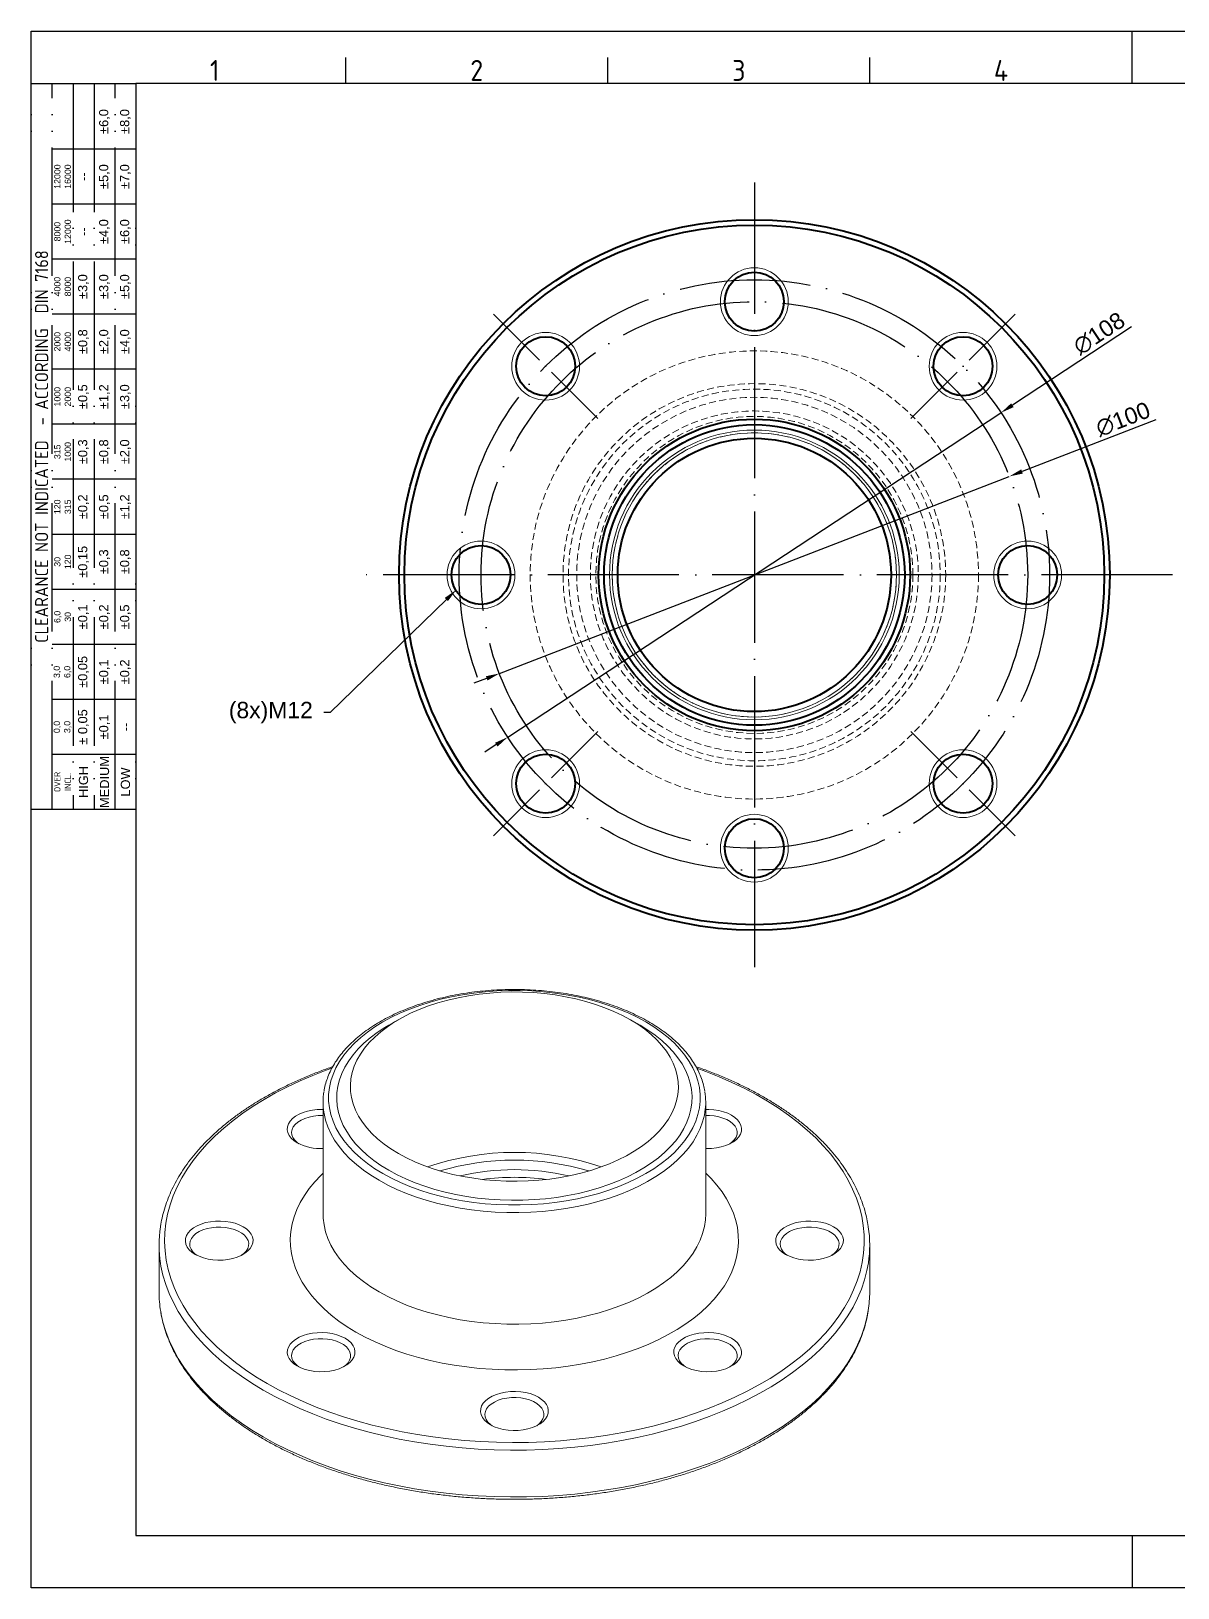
# Model space of a CAD drawing. Header units: millimetres. Extents: x 2452 to 2855, y 1106 to 1391.
# Drawn here: x 2452 to 2661.7, y 1106.5 to 1391.3 of the extents above; entities that cross this region are included whole.
import ezdxf
from ezdxf import colors
from ezdxf.entities.mleader import LeaderData, LeaderLine
from ezdxf.enums import TextEntityAlignment as Align
from ezdxf.math import Vec2, Vec3

# ---------------------------------------------------------------- set-up
doc = ezdxf.new("R2010")
doc.units = ezdxf.units.MM
for name, pattern in [('ACAD_ISO04W100', [30, 24, -3, 0, -3]), ('ACAD_ISO05W100', [33, 24, -3, 0, -3, 0, -3]), ('HIDDEN', [1.905, 1.27, -0.635])]:
    doc.linetypes.add(name, pattern=pattern)
for name, color, linetype, lineweight in [('AM_0', 7, 'Continuous', 40), ('AM_4', 1, 'ACAD_ISO04W100', 25), ('AM_5', 3, 'Continuous', 25), ('AM_BOR', 2, 'ACAD_ISO05W100', 35)]:
    doc.layers.add(name, color=color, linetype=linetype, lineweight=lineweight)
doc.styles.add('ACISOTS', font='isocp.shx', dxfattribs={"height": 1})
doc.styles.get("Standard").update_dxf_attribs({"font": 'arial.ttf'})
doc.dimstyles.new('ISO-25', dxfattribs={"dimtxt": 3, "dimasz": 2.5, "dimexe": 1.25, "dimexo": 0.625, "dimtad": 1, "dimtxsty": 'Standard', "dimcen": 2.5, "dimadec": 0, "dimazin": 0, "dimtfac": 1, "dimtmove": 0, "dimatfit": 3, "dimfxl": 1, "dimarcsym": 0})

# ---------------------------------------------------------------- blocks, each defined once
blk = doc.blocks.new('A3 ZTL')
for p, q in [((19.57, 280.82), (19.57, 9.78)), ((401.17, 280.82), (19.57, 280.82)), ((19.57, 9.78), (401.17, 9.78))]:
    blk.add_line(p, q)
at = {"layer": 'AM_BOR', "color": 135, "linetype": 'Continuous', "lineweight": 25}
for p, q in [((0, 0), (0, 290.61)), ((0, 290.61), (410.96, 290.61)), ((410.96, 0), (0, 0))]:
    blk.add_line(p, q, dxfattribs=at)
at = {"layer": 'AM_BOR', "color": 135, "lineweight": 25}
for p, q in [((205.48, 280.82), (205.48, 290.61)), ((58.71, 280.82), (58.71, 285.71)), ((107.63, 280.82), (107.63, 285.71)), ((156.56, 280.82), (156.56, 285.71)), ((3.91, 145.3), (3.91, 280.82)), ((7.83, 280.82), (7.83, 145.3)), ((11.74, 280.82), (11.74, 145.3)), ((15.66, 145.3), (15.66, 280.82)), ((19.57, 268.59), (3.91, 268.59)), ((19.57, 258.32), (3.91, 258.32)), ((19.57, 248.04), (3.91, 248.04)), ((19.57, 237.77), (3.91, 237.77)), ((19.57, 227.5), (3.91, 227.5)), ((19.57, 217.22), (3.91, 217.22)), ((19.57, 206.95), (3.91, 206.95)), ((19.57, 196.67), (3.91, 196.67)), ((19.57, 186.4), (3.91, 186.4)), ((19.57, 176.13), (3.91, 176.13)), ((19.57, 165.85), (3.91, 165.85)), ((19.57, 155.58), (3.91, 155.58)), ((205.48, 9.78), (205.48, 0))]:
    blk.add_line(p, q, dxfattribs=at)
blk.add_lwpolyline([(19.57, 145.3), (0, 145.3), (0, 280.82), (19.57, 280.82)], close=True, dxfattribs=at)
at = {"layer": 'AM_BOR', "color": 135, "lineweight": 25, "style": 'ACISOTS'}
for s, p in [('1', (34.25, 283.27)), ('2', (83.17, 283.27)), ('3', (132.09, 283.27)), ('4', (181.02, 283.27))]:
    blk.add_text(s, height=3.91, dxfattribs=at).set_placement(p, align=Align.MIDDLE)
at = {"layer": 'AM_BOR', "color": 135, "lineweight": 25, "attachment_point": 5, "rotation": 90}
for s, insert, char_height, width in [('±6,0', (13.7, 273.73), 1.712, 10.274), ('±8,0', (17.61, 273.73), 1.712, 10.274), ('12000\\P16000', (5.87, 263.45), 1.174, 10.274), ('±5,0', (13.7, 263.45), 1.712, 10.274), ('±7,0', (17.61, 263.45), 1.712, 10.274), ('--', (9.78, 263.45), 1.712, 10.274), ('8000\\P12000', (5.87, 253.18), 1.174, 10.274), ('--', (9.78, 253.18), 1.712, 10.274), ('±4,0', (13.7, 253.18), 1.712, 10.274), ('±6,0', (17.61, 253.18), 1.712, 10.274), ('{\\Fisocp.shx|c0;CLEARANCE NOT INDICATED  - ACCORDING  DIN 7168}', (1.96, 213.06), 2.4462, 135.5186), ('4000\\P8000', (5.87, 242.91), 1.174, 10.274), ('±3,0', (9.78, 242.91), 1.712, 10.274), ('±3,0', (13.7, 242.91), 1.712, 10.274), ('±5,0', (17.61, 242.91), 1.712, 10.274), ('2000\\P4000', (5.87, 232.63), 1.174, 10.274), ('±0,8', (9.78, 232.63), 1.712, 10.274), ('±2,0', (13.7, 232.63), 1.712, 10.274), ('±4,0', (17.61, 232.63), 1.712, 10.274), ('1000\\P2000', (5.87, 222.36), 1.174, 10.274), ('±0,5', (9.78, 222.36), 1.712, 10.274), ('±1,2', (13.7, 222.36), 1.712, 10.274), ('±3,0', (17.61, 222.36), 1.712, 10.274), ('315\\P1000', (5.87, 212.08), 1.174, 10.274), ('±0,3', (9.78, 212.08), 1.712, 10.274), ('±0,8', (13.7, 212.08), 1.712, 10.274), ('±2,0', (17.61, 212.08), 1.712, 10.274), ('±0,2', (9.78, 201.81), 1.712, 10.274), ('±0,5', (13.7, 201.81), 1.712, 10.274), ('±1,2', (17.61, 201.81), 1.712, 10.274), ('120\\P315', (5.87, 201.81), 1.174, 10.274), ('30\\P120', (5.87, 191.54), 1.174, 10.274), ('±0,15', (9.78, 191.54), 1.712, 10.274), ('±0,3', (13.7, 191.54), 1.712, 10.274), ('±0,8', (17.61, 191.54), 1.712, 10.274), ('±0,1', (9.78, 181.26), 1.712, 10.274), ('±0,2', (13.7, 181.26), 1.712, 10.274), ('±0,5', (17.61, 181.26), 1.712, 10.274), ('6,0\\P30', (5.87, 181.26), 1.174, 10.274), ('3,0\\P6,0', (5.87, 170.99), 1.174, 10.274), ('±0,05', (9.78, 170.99), 1.712, 10.274), ('±0,1', (13.7, 170.99), 1.712, 10.274), ('±0,2', (17.61, 170.99), 1.712, 10.274), ('± 0,05', (9.78, 160.71), 1.712, 10.274), ('\\pt4.69206;±0,1', (13.7, 160.71), 1.7123, 10.274), ('0,0\\P3,0', (5.87, 160.71), 1.174, 10.274), ('--', (17.61, 160.71), 1.712, 10.274), ('MEDIUM', (13.7, 150.44), 1.712, 10.274), ('{\\Fisocp.shx|c0;OVER\\PINCL.}', (5.87, 150.44), 1.1742, 10.274), ('HIGH', (9.78, 150.44), 1.712, 10.274), ('LOW', (17.61, 150.44), 1.712, 10.274)]:
    blk.add_mtext(s, dxfattribs=dict(at, insert=insert, char_height=char_height, width=width))
blk = doc.blocks.new('*D53')
at = {"layer": 'AM_5', "color": 0, "lineweight": -2, "transparency": 16777216}
for p, q in [((2653.23, 1337.19), (2631.46, 1322.88)), ((2539.15, 1262.15), (2629.38, 1321.5)), ((2537.06, 1260.78), (2534.97, 1259.4))]:
    blk.add_line(p, q, dxfattribs=at)
at = {"layer": 'AM_5', "color": 0, "transparency": 16777216}
for points in [[(2631.23, 1323.22), (2631.69, 1322.53), (2629.38, 1321.5)], [(2536.83, 1261.12), (2537.29, 1260.43), (2539.15, 1262.15)]]:
    blk.add_solid(points, dxfattribs=at)
at = {"layer": 'Defpoints', "color": 0, "transparency": 16777216}
for p in [(2629.38, 1321.5), (2539.15, 1262.15)]:
    blk.add_point(p, dxfattribs=at)
at = {"layer": 'AM_5', "color": 0, "transparency": 16777216, "insert": (2647.34, 1336), "char_height": 3, "attachment_point": 5, "rotation": 33.3374}
blk.add_mtext('∅108', dxfattribs=at)
blk = doc.blocks.new('*D54')
at = {"layer": 'AM_5', "color": 0, "lineweight": -2, "transparency": 16777216}
for p, q in [((2657.71, 1320.22), (2633.23, 1310.75)), ((2537.62, 1273.8), (2630.9, 1309.85)), ((2535.29, 1272.9), (2532.96, 1272))]:
    blk.add_line(p, q, dxfattribs=at)
at = {"layer": 'AM_5', "color": 0, "transparency": 16777216}
for points in [[(2633.08, 1311.14), (2633.38, 1310.37), (2630.9, 1309.85)], [(2535.14, 1273.29), (2535.44, 1272.51), (2537.62, 1273.8)]]:
    blk.add_solid(points, dxfattribs=at)
at = {"layer": 'Defpoints', "color": 0, "transparency": 16777216}
for p in [(2630.9, 1309.85), (2537.62, 1273.8)]:
    blk.add_point(p, dxfattribs=at)
at = {"layer": 'AM_5', "color": 0, "transparency": 16777216, "insert": (2651.71, 1320.3), "char_height": 3, "attachment_point": 5, "rotation": 21.1337}
blk.add_mtext('∅100', dxfattribs=at)

msp = doc.modelspace()

# ---------------------------------------------------------------- linework, layer by layer
at = {"color": 7, "linetype": 'Continuous', "lineweight": 15}
for p, q in [((2519.147, 1210.454), (2517.379, 1209.433)), ((2563.348, 1209.433), (2561.58, 1210.454)), ((2505.363, 1195.352), (2505.363, 1174.938)), ((2575.363, 1174.938), (2575.363, 1195.352)), ((2475.363, 1169.223), (2475.363, 1160.649)), ((2605.363, 1160.649), (2605.363, 1169.223))]:
    msp.add_line(p, q, dxfattribs=at)
at = {"color": 7, "linetype": 'Continuous', "lineweight": 15, "flags": 128}
for points in [[(2516.322, 1182.29), (2517.879, 1181.446), (2519.525, 1180.66), (2521.253, 1179.935), (2523.056, 1179.274), (2524.928, 1178.68), (2526.86, 1178.155), (2528.846, 1177.701), (2530.878, 1177.32), (2532.947, 1177.013), (2535.045, 1176.782), (2537.164, 1176.628), (2539.295, 1176.55), (2541.431, 1176.55), (2543.563, 1176.628), (2545.682, 1176.782), (2547.78, 1177.013), (2549.849, 1177.32), (2551.881, 1177.701), (2553.866, 1178.155), (2555.799, 1178.68), (2557.671, 1179.274), (2559.474, 1179.935), (2561.202, 1180.66), (2562.848, 1181.446), (2564.405, 1182.29), (2565.867, 1183.188), (2567.229, 1184.139), (2568.484, 1185.136), (2569.629, 1186.177), (2570.658, 1187.258), (2571.567, 1188.373), (2572.353, 1189.52), (2573.013, 1190.693), (2573.545, 1191.887), (2573.945, 1193.098), (2574.213, 1194.321), (2574.347, 1195.552), (2574.347, 1196.785), (2574.213, 1198.016), (2573.945, 1199.239), (2573.545, 1200.45), (2573.013, 1201.644), (2572.353, 1202.817), (2571.567, 1203.964), (2570.658, 1205.079), (2569.629, 1206.16), (2568.484, 1207.201), (2567.229, 1208.199), (2565.867, 1209.149), (2564.405, 1210.047), (2562.848, 1210.892), (2561.202, 1211.678), (2559.474, 1212.402), (2557.671, 1213.063), (2555.799, 1213.657), (2553.866, 1214.182), (2551.881, 1214.636), (2549.849, 1215.017), (2547.78, 1215.324), (2545.682, 1215.555), (2543.563, 1215.709), (2541.431, 1215.787), (2539.295, 1215.787), (2537.164, 1215.709), (2535.045, 1215.555), (2532.947, 1215.324), (2530.878, 1215.017), (2528.846, 1214.636), (2526.86, 1214.182), (2524.928, 1213.657), (2523.056, 1213.063), (2521.253, 1212.402), (2519.525, 1211.678), (2517.879, 1210.892), (2516.322, 1210.047), (2514.86, 1209.149), (2513.498, 1208.199), (2512.243, 1207.201), (2511.098, 1206.16), (2510.069, 1205.079), (2509.16, 1203.964), (2508.374, 1202.817), (2507.713, 1201.644), (2507.182, 1200.45), (2506.782, 1199.239), (2506.514, 1198.016), (2506.38, 1196.785), (2506.38, 1195.552), (2506.514, 1194.321), (2506.782, 1193.098), (2507.182, 1191.887), (2507.713, 1190.693), (2508.374, 1189.52), (2509.16, 1188.373), (2510.069, 1187.258), (2511.098, 1186.177), (2512.243, 1185.136), (2513.498, 1184.139), (2514.86, 1183.188), (2516.322, 1182.29)], [(2561.577, 1210.456), (2562.946, 1209.611), (2564.215, 1208.714), (2565.377, 1207.771), (2566.427, 1206.786), (2567.361, 1205.761), (2568.175, 1204.704), (2568.864, 1203.617), (2569.426, 1202.506), (2569.858, 1201.375), (2570.158, 1200.231), (2570.326, 1199.078), (2570.359, 1197.92), (2570.259, 1196.765), (2570.025, 1195.615), (2569.658, 1194.477), (2569.161, 1193.356), (2568.535, 1192.256), (2567.783, 1191.183), (2566.909, 1190.142), (2565.916, 1189.136), (2564.81, 1188.171), (2563.593, 1187.251), (2562.274, 1186.38), (2560.856, 1185.561), (2559.347, 1184.799), (2557.753, 1184.097), (2556.081, 1183.458), (2554.339, 1182.885), (2552.535, 1182.381), (2550.676, 1181.947), (2548.772, 1181.585), (2546.829, 1181.298), (2544.858, 1181.087), (2542.867, 1180.952), (2540.865, 1180.894), (2538.86, 1180.913), (2536.862, 1181.01), (2534.88, 1181.183), (2532.922, 1181.432), (2530.998, 1181.757), (2529.115, 1182.155), (2527.282, 1182.624), (2525.508, 1183.163), (2523.801, 1183.77), (2522.167, 1184.441), (2520.615, 1185.173), (2519.15, 1185.964), (2517.781, 1186.809), (2516.512, 1187.705), (2515.35, 1188.648), (2514.3, 1189.634), (2513.366, 1190.658), (2512.552, 1191.716), (2511.863, 1192.803), (2511.301, 1193.914), (2510.869, 1195.044), (2510.568, 1196.189), (2510.401, 1197.342), (2510.368, 1198.499), (2510.468, 1199.655), (2510.702, 1200.805), (2511.069, 1201.943), (2511.566, 1203.064), (2512.192, 1204.163), (2512.944, 1205.236), (2513.818, 1206.278), (2514.81, 1207.283), (2515.917, 1208.249), (2517.133, 1209.169), (2518.453, 1210.04), (2519.871, 1210.858), (2521.38, 1211.62), (2522.974, 1212.322), (2524.646, 1212.961), (2526.388, 1213.534), (2528.192, 1214.039), (2530.051, 1214.473), (2531.955, 1214.834), (2533.897, 1215.121), (2535.869, 1215.333), (2537.86, 1215.468), (2539.862, 1215.526), (2541.867, 1215.507), (2543.865, 1215.41), (2545.847, 1215.237), (2547.805, 1214.987), (2549.729, 1214.663), (2551.612, 1214.265), (2553.444, 1213.795), (2555.219, 1213.256), (2556.926, 1212.65), (2558.56, 1211.979), (2560.112, 1211.247), (2561.577, 1210.456)], [(2563.344, 1209.435), (2564.77, 1208.558), (2566.095, 1207.63), (2567.314, 1206.654), (2568.422, 1205.636), (2569.415, 1204.579), (2570.289, 1203.487), (2571.04, 1202.365), (2571.664, 1201.218), (2572.16, 1200.05), (2572.526, 1198.866), (2572.759, 1197.671), (2572.859, 1196.469), (2572.826, 1195.267), (2572.659, 1194.068), (2572.36, 1192.878), (2571.929, 1191.701), (2571.368, 1190.543), (2570.68, 1189.407), (2569.867, 1188.3), (2568.933, 1187.225), (2567.882, 1186.187), (2566.718, 1185.189), (2565.445, 1184.237), (2564.069, 1183.334), (2562.596, 1182.483), (2561.032, 1181.689), (2559.382, 1180.955), (2557.655, 1180.282), (2555.856, 1179.676), (2553.994, 1179.136), (2552.075, 1178.667), (2550.109, 1178.27), (2548.102, 1177.946), (2546.064, 1177.698), (2544.002, 1177.525), (2541.926, 1177.428), (2539.843, 1177.409), (2537.762, 1177.467), (2535.691, 1177.602), (2533.64, 1177.813), (2531.617, 1178.099), (2529.629, 1178.46), (2527.686, 1178.893), (2525.795, 1179.397), (2523.963, 1179.971), (2522.199, 1180.611), (2520.51, 1181.314), (2518.902, 1182.079), (2517.382, 1182.902), (2515.957, 1183.779), (2514.632, 1184.707), (2513.413, 1185.683), (2512.305, 1186.701), (2511.312, 1187.758), (2510.438, 1188.85), (2509.687, 1189.972), (2509.063, 1191.119), (2508.566, 1192.287), (2508.201, 1193.471), (2507.968, 1194.667), (2507.868, 1195.868), (2507.901, 1197.07), (2508.068, 1198.269), (2508.367, 1199.459), (2508.798, 1200.636), (2509.359, 1201.794), (2510.047, 1202.93), (2510.86, 1204.037), (2511.794, 1205.112), (2512.845, 1206.15), (2514.009, 1207.148), (2515.282, 1208.1), (2516.658, 1209.003), (2517.379, 1209.433)], [(2500.624, 1187.919), (2500.02, 1188.324), (2499.527, 1188.777), (2499.156, 1189.267), (2498.916, 1189.784), (2498.812, 1190.316), (2498.847, 1190.85), (2499.019, 1191.376), (2499.325, 1191.881), (2499.758, 1192.354), (2500.309, 1192.784), (2500.964, 1193.162), (2501.71, 1193.48), (2502.529, 1193.73), (2503.403, 1193.907), (2504.314, 1194.006), (2505.24, 1194.026), (2505.363, 1194.023)], [(2575.363, 1194.023), (2575.951, 1194.026), (2576.871, 1193.966), (2577.767, 1193.828), (2578.616, 1193.614), (2579.4, 1193.329), (2580.103, 1192.98), (2580.707, 1192.575), (2581.2, 1192.122), (2581.571, 1191.632), (2581.811, 1191.115), (2581.914, 1190.583), (2581.88, 1190.049), (2581.708, 1189.523), (2581.401, 1189.018), (2580.968, 1188.545), (2580.418, 1188.115), (2579.763, 1187.736), (2579.017, 1187.419), (2578.198, 1187.169), (2577.323, 1186.992), (2576.413, 1186.893), (2575.487, 1186.873), (2575.363, 1186.876)], [(2505.363, 1192.907), (2505.334, 1192.908), (2504.465, 1192.898), (2503.611, 1192.807), (2502.792, 1192.639), (2502.031, 1192.397), (2501.347, 1192.087), (2500.757, 1191.719), (2500.278, 1191.3), (2499.922, 1190.843), (2499.697, 1190.358), (2499.609, 1189.859), (2499.662, 1189.358), (2499.853, 1188.869), (2500.177, 1188.403), (2500.627, 1187.974), (2500.926, 1187.756)], [(2579.801, 1187.756), (2580.224, 1188.077), (2580.643, 1188.517), (2580.935, 1188.989), (2581.091, 1189.483), (2581.109, 1189.984), (2580.987, 1190.481), (2580.728, 1190.96), (2580.34, 1191.409), (2579.832, 1191.816), (2579.218, 1192.171), (2578.512, 1192.464), (2577.735, 1192.688), (2576.905, 1192.837), (2576.045, 1192.908), (2575.363, 1192.907)], [(2481.979, 1167.508), (2481.375, 1167.914), (2480.882, 1168.367), (2480.511, 1168.857), (2480.272, 1169.374), (2480.168, 1169.905), (2480.202, 1170.44), (2480.375, 1170.966), (2480.681, 1171.471), (2481.114, 1171.943), (2481.664, 1172.374), (2482.319, 1172.752), (2483.065, 1173.07), (2483.884, 1173.32), (2484.759, 1173.496), (2485.669, 1173.596), (2486.595, 1173.616), (2487.516, 1173.556), (2488.411, 1173.418), (2489.261, 1173.204), (2490.045, 1172.919), (2490.748, 1172.57), (2491.352, 1172.165), (2491.845, 1171.712), (2492.216, 1171.221), (2492.455, 1170.705), (2492.559, 1170.173), (2492.524, 1169.638), (2492.352, 1169.113), (2492.046, 1168.608), (2491.613, 1168.135), (2491.063, 1167.705), (2490.408, 1167.326), (2489.662, 1167.009), (2488.843, 1166.759), (2487.968, 1166.582), (2487.058, 1166.483), (2486.132, 1166.463), (2485.211, 1166.522), (2484.316, 1166.661), (2483.466, 1166.875), (2482.682, 1167.159), (2481.979, 1167.508)], [(2589.979, 1167.508), (2589.375, 1167.914), (2588.882, 1168.367), (2588.511, 1168.857), (2588.272, 1169.374), (2588.168, 1169.905), (2588.202, 1170.44), (2588.375, 1170.966), (2588.681, 1171.471), (2589.114, 1171.943), (2589.664, 1172.374), (2590.319, 1172.752), (2591.065, 1173.07), (2591.884, 1173.32), (2592.759, 1173.496), (2593.669, 1173.596), (2594.595, 1173.616), (2595.516, 1173.556), (2596.411, 1173.418), (2597.261, 1173.204), (2598.045, 1172.919), (2598.748, 1172.57), (2599.352, 1172.165), (2599.845, 1171.712), (2600.216, 1171.221), (2600.455, 1170.705), (2600.559, 1170.173), (2600.524, 1169.638), (2600.352, 1169.113), (2600.046, 1168.608), (2599.613, 1168.135), (2599.063, 1167.705), (2598.408, 1167.326), (2597.662, 1167.009), (2596.843, 1166.759), (2595.968, 1166.582), (2595.058, 1166.483), (2594.132, 1166.463), (2593.211, 1166.522), (2592.316, 1166.661), (2591.466, 1166.875), (2590.682, 1167.159), (2589.979, 1167.508)], [(2490.446, 1167.345), (2490.868, 1167.667), (2491.288, 1168.107), (2491.579, 1168.579), (2491.736, 1169.073), (2491.754, 1169.574), (2491.632, 1170.071), (2491.373, 1170.55), (2490.985, 1170.999), (2490.477, 1171.406), (2489.862, 1171.761), (2489.157, 1172.054), (2488.38, 1172.278), (2487.55, 1172.427), (2486.69, 1172.498), (2485.821, 1172.488), (2484.966, 1172.397), (2484.147, 1172.229), (2483.386, 1171.987), (2482.702, 1171.677), (2482.113, 1171.309), (2481.634, 1170.89), (2481.277, 1170.432), (2481.052, 1169.948), (2480.965, 1169.449), (2481.017, 1168.948), (2481.208, 1168.459), (2481.532, 1167.993), (2481.982, 1167.564), (2482.281, 1167.345)], [(2598.446, 1167.345), (2598.868, 1167.667), (2599.288, 1168.107), (2599.579, 1168.579), (2599.736, 1169.073), (2599.754, 1169.574), (2599.632, 1170.071), (2599.373, 1170.55), (2598.985, 1170.999), (2598.477, 1171.406), (2597.862, 1171.761), (2597.157, 1172.054), (2596.38, 1172.278), (2595.55, 1172.427), (2594.69, 1172.498), (2593.821, 1172.488), (2592.966, 1172.397), (2592.147, 1172.229), (2591.386, 1171.987), (2590.702, 1171.677), (2590.113, 1171.309), (2589.634, 1170.89), (2589.277, 1170.432), (2589.052, 1169.948), (2588.965, 1169.449), (2589.017, 1168.948), (2589.208, 1168.459), (2589.532, 1167.993), (2589.982, 1167.564), (2590.281, 1167.345)], [(2500.624, 1147.098), (2500.02, 1147.504), (2499.527, 1147.957), (2499.156, 1148.447), (2498.916, 1148.964), (2498.812, 1149.495), (2498.847, 1150.03), (2499.019, 1150.555), (2499.325, 1151.06), (2499.758, 1151.533), (2500.309, 1151.964), (2500.964, 1152.342), (2501.71, 1152.66), (2502.529, 1152.91), (2503.403, 1153.086), (2504.314, 1153.186), (2505.24, 1153.206), (2506.161, 1153.146), (2507.056, 1153.007), (2507.905, 1152.793), (2508.69, 1152.509), (2509.392, 1152.16), (2509.997, 1151.754), (2510.49, 1151.301), (2510.86, 1150.811), (2511.1, 1150.294), (2511.204, 1149.763), (2511.169, 1149.228), (2510.997, 1148.703), (2510.691, 1148.198), (2510.258, 1147.725), (2509.708, 1147.294), (2509.052, 1146.916), (2508.307, 1146.598), (2507.487, 1146.348), (2506.613, 1146.172), (2505.702, 1146.072), (2504.776, 1146.052), (2503.855, 1146.112), (2502.96, 1146.251), (2502.111, 1146.465), (2501.326, 1146.749), (2500.624, 1147.098)], [(2509.09, 1146.935), (2509.513, 1147.257), (2509.932, 1147.696), (2510.224, 1148.169), (2510.381, 1148.662), (2510.398, 1149.164), (2510.276, 1149.661), (2510.018, 1150.14), (2509.629, 1150.589), (2509.121, 1150.996), (2508.507, 1151.35), (2507.802, 1151.644), (2507.024, 1151.868), (2506.195, 1152.017), (2505.334, 1152.087), (2504.465, 1152.077), (2503.611, 1151.987), (2502.792, 1151.818), (2502.031, 1151.576), (2501.347, 1151.267), (2500.757, 1150.898), (2500.278, 1150.48), (2499.922, 1150.022), (2499.697, 1149.538), (2499.609, 1149.039), (2499.662, 1148.538), (2499.853, 1148.048), (2500.177, 1147.583), (2500.627, 1147.154), (2500.926, 1146.935)], [(2571.335, 1147.098), (2570.73, 1147.504), (2570.237, 1147.957), (2569.867, 1148.447), (2569.627, 1148.964), (2569.523, 1149.495), (2569.558, 1150.03), (2569.73, 1150.555), (2570.036, 1151.06), (2570.469, 1151.533), (2571.019, 1151.964), (2571.675, 1152.342), (2572.42, 1152.66), (2573.239, 1152.91), (2574.114, 1153.086), (2575.025, 1153.186), (2575.951, 1153.206), (2576.871, 1153.146), (2577.767, 1153.007), (2578.616, 1152.793), (2579.4, 1152.509), (2580.103, 1152.16), (2580.707, 1151.754), (2581.2, 1151.301), (2581.571, 1150.811), (2581.811, 1150.294), (2581.914, 1149.763), (2581.88, 1149.228), (2581.708, 1148.703), (2581.401, 1148.198), (2580.968, 1147.725), (2580.418, 1147.294), (2579.763, 1146.916), (2579.017, 1146.598), (2578.198, 1146.348), (2577.323, 1146.172), (2576.413, 1146.072), (2575.487, 1146.052), (2574.566, 1146.112), (2573.671, 1146.251), (2572.822, 1146.465), (2572.037, 1146.749), (2571.335, 1147.098)], [(2579.801, 1146.935), (2580.224, 1147.257), (2580.643, 1147.696), (2580.935, 1148.169), (2581.091, 1148.662), (2581.109, 1149.164), (2580.987, 1149.661), (2580.728, 1150.14), (2580.34, 1150.589), (2579.832, 1150.996), (2579.218, 1151.35), (2578.512, 1151.644), (2577.735, 1151.868), (2576.905, 1152.017), (2576.045, 1152.087), (2575.176, 1152.077), (2574.321, 1151.987), (2573.503, 1151.818), (2572.741, 1151.576), (2572.057, 1151.267), (2571.468, 1150.898), (2570.989, 1150.48), (2570.632, 1150.022), (2570.407, 1149.538), (2570.32, 1149.039), (2570.372, 1148.538), (2570.563, 1148.048), (2570.888, 1147.583), (2571.337, 1147.154), (2571.636, 1146.935)], [(2535.979, 1136.335), (2535.375, 1136.74), (2534.882, 1137.193), (2534.511, 1137.684), (2534.272, 1138.2), (2534.168, 1138.732), (2534.202, 1139.266), (2534.375, 1139.792), (2534.681, 1140.297), (2535.114, 1140.77), (2535.664, 1141.2), (2536.319, 1141.579), (2537.065, 1141.896), (2537.884, 1142.146), (2538.759, 1142.323), (2539.669, 1142.422), (2540.595, 1142.442), (2541.516, 1142.382), (2542.411, 1142.244), (2543.261, 1142.03), (2544.045, 1141.745), (2544.748, 1141.397), (2545.352, 1140.991), (2545.845, 1140.538), (2546.216, 1140.048), (2546.455, 1139.531), (2546.559, 1139), (2546.524, 1138.465), (2546.352, 1137.939), (2546.046, 1137.434), (2545.613, 1136.961), (2545.063, 1136.531), (2544.408, 1136.153), (2543.662, 1135.835), (2542.843, 1135.585), (2541.968, 1135.408), (2541.058, 1135.309), (2540.132, 1135.289), (2539.211, 1135.349), (2538.316, 1135.487), (2537.466, 1135.701), (2536.682, 1135.986), (2535.979, 1136.335)], [(2544.446, 1136.172), (2544.868, 1136.494), (2545.288, 1136.933), (2545.579, 1137.406), (2545.736, 1137.899), (2545.754, 1138.401), (2545.632, 1138.897), (2545.373, 1139.376), (2544.985, 1139.825), (2544.477, 1140.232), (2543.862, 1140.587), (2543.157, 1140.88), (2542.38, 1141.104), (2541.55, 1141.254), (2540.69, 1141.324), (2539.821, 1141.314), (2538.966, 1141.224), (2538.147, 1141.055), (2537.386, 1140.813), (2536.702, 1140.504), (2536.113, 1140.135), (2535.634, 1139.716), (2535.277, 1139.259), (2535.052, 1138.774), (2534.965, 1138.275), (2535.017, 1137.774), (2535.208, 1137.285), (2535.532, 1136.82), (2535.982, 1136.39), (2536.281, 1136.172)]]:
    msp.add_lwpolyline(points, dxfattribs=at)
at = {"color": 8, "linetype": 'Continuous', "lineweight": 15, "flags": 128}
for points in [[(2506.962, 1201.555), (2505.959, 1201.193), (2503.521, 1200.25), (2501.161, 1199.243), (2498.883, 1198.175), (2496.692, 1197.047), (2494.593, 1195.863), (2492.59, 1194.624), (2490.688, 1193.334), (2488.89, 1191.995), (2487.2, 1190.61), (2485.623, 1189.181), (2484.16, 1187.712), (2482.816, 1186.206), (2481.592, 1184.666), (2480.492, 1183.095), (2479.519, 1181.497), (2478.673, 1179.874), (2477.956, 1178.231), (2477.371, 1176.571), (2476.919, 1174.897), (2476.6, 1173.212), (2476.415, 1171.521), (2476.365, 1169.827), (2476.449, 1168.134), (2476.667, 1166.444), (2477.02, 1164.762), (2477.505, 1163.091), (2478.123, 1161.435), (2478.872, 1159.797), (2479.75, 1158.18), (2480.756, 1156.588), (2481.887, 1155.025), (2483.141, 1153.493), (2484.515, 1151.996), (2486.006, 1150.536), (2487.612, 1149.118), (2489.329, 1147.744), (2491.154, 1146.417), (2493.081, 1145.139), (2495.109, 1143.914)], [(2495.109, 1143.914), (2497.231, 1142.744), (2499.444, 1141.631), (2501.743, 1140.578), (2504.124, 1139.587), (2506.58, 1138.66), (2509.108, 1137.798), (2511.701, 1137.005), (2514.355, 1136.281), (2517.063, 1135.628), (2519.82, 1135.048), (2522.621, 1134.541), (2525.459, 1134.109), (2528.328, 1133.752), (2531.222, 1133.472), (2534.136, 1133.268), (2537.063, 1133.142), (2539.997, 1133.093), (2542.931, 1133.123), (2545.86, 1133.229), (2548.778, 1133.414), (2551.678, 1133.675), (2554.554, 1134.012), (2557.4, 1134.426), (2560.21, 1134.914), (2562.979, 1135.476), (2565.7, 1136.111), (2568.368, 1136.818), (2570.977, 1137.594), (2573.521, 1138.438), (2575.996, 1139.349), (2578.396, 1140.324), (2580.716, 1141.362), (2582.951, 1142.46), (2585.096, 1143.616), (2587.148, 1144.828), (2589.101, 1146.093), (2590.951, 1147.408), (2592.695, 1148.771), (2594.33, 1150.178), (2595.85, 1151.627), (2597.254, 1153.115), (2598.538, 1154.639), (2599.7, 1156.194), (2600.737, 1157.779), (2601.647, 1159.39), (2602.429, 1161.023), (2603.079, 1162.676), (2603.598, 1164.343), (2603.984, 1166.023), (2604.236, 1167.711), (2604.354, 1169.404), (2604.337, 1171.098), (2604.186, 1172.79), (2603.9, 1174.476), (2603.481, 1176.153), (2602.929, 1177.817), (2602.246, 1179.465), (2601.432, 1181.093), (2600.49, 1182.698), (2599.421, 1184.276), (2598.229, 1185.824), (2596.914, 1187.339), (2595.481, 1188.817), (2593.932, 1190.256), (2592.27, 1191.653), (2590.499, 1193.004), (2588.622, 1194.307), (2586.644, 1195.558), (2584.569, 1196.756), (2582.4, 1197.898), (2580.144, 1198.982), (2577.803, 1200.004), (2575.384, 1200.963), (2573.753, 1201.559)], [(2515.615, 1181.065), (2514.124, 1181.981), (2512.735, 1182.948), (2511.452, 1183.964), (2510.282, 1185.024), (2509.228, 1186.123), (2508.294, 1187.258), (2507.485, 1188.425), (2506.802, 1189.618), (2506.25, 1190.834), (2505.829, 1192.067), (2505.542, 1193.313), (2505.508, 1193.515)], [(2575.229, 1193.583), (2575.126, 1193.001), (2574.805, 1191.757), (2574.351, 1190.528), (2573.766, 1189.318), (2573.052, 1188.131), (2572.211, 1186.971), (2571.247, 1185.845), (2570.163, 1184.755), (2568.964, 1183.706), (2567.655, 1182.702), (2566.24, 1181.747), (2564.724, 1180.844), (2563.115, 1179.998), (2561.417, 1179.211), (2559.638, 1178.487), (2557.785, 1177.828), (2555.864, 1177.236), (2553.883, 1176.715), (2551.85, 1176.266), (2549.772, 1175.891), (2547.658, 1175.591), (2545.516, 1175.367), (2543.354, 1175.221), (2541.18, 1175.152), (2539.003, 1175.162), (2536.831, 1175.25), (2534.673, 1175.416), (2532.537, 1175.659), (2530.432, 1175.977), (2528.364, 1176.371), (2526.343, 1176.839), (2524.377, 1177.378), (2522.472, 1177.986), (2520.637, 1178.662), (2518.877, 1179.402), (2517.201, 1180.204), (2515.615, 1181.065)], [(2511.372, 1153.303), (2509.764, 1154.286), (2508.256, 1155.32), (2506.853, 1156.402), (2505.559, 1157.529), (2504.379, 1158.696), (2503.316, 1159.9), (2502.373, 1161.138), (2501.555, 1162.404), (2500.863, 1163.696), (2500.3, 1165.008), (2499.868, 1166.337), (2499.568, 1167.677), (2499.401, 1169.026), (2499.368, 1170.377), (2499.468, 1171.728), (2499.702, 1173.073), (2500.068, 1174.408), (2500.566, 1175.729), (2501.193, 1177.031), (2501.949, 1178.311), (2502.829, 1179.563), (2503.832, 1180.785), (2504.954, 1181.971), (2505.363, 1182.367)], [(2575.363, 1182.367), (2576.348, 1181.382), (2577.411, 1180.178), (2578.354, 1178.941), (2579.172, 1177.674), (2579.864, 1176.383), (2580.426, 1175.07), (2580.859, 1173.742), (2581.159, 1172.401), (2581.326, 1171.053), (2581.359, 1169.701), (2581.259, 1168.351), (2581.025, 1167.006), (2580.659, 1165.671), (2580.161, 1164.35), (2579.534, 1163.047), (2578.778, 1161.768), (2577.898, 1160.515), (2576.895, 1159.294), (2575.773, 1158.107), (2574.535, 1156.96), (2573.186, 1155.855), (2571.729, 1154.796), (2570.171, 1153.788), (2568.515, 1152.832), (2566.768, 1151.932), (2564.934, 1151.091), (2563.02, 1150.313), (2561.032, 1149.598), (2558.977, 1148.95), (2556.861, 1148.371), (2554.691, 1147.863), (2552.475, 1147.427), (2550.219, 1147.064), (2547.931, 1146.777), (2545.618, 1146.566), (2543.288, 1146.431), (2540.949, 1146.373), (2538.608, 1146.392), (2536.272, 1146.489), (2533.95, 1146.662), (2531.648, 1146.911), (2529.375, 1147.236), (2527.138, 1147.636), (2524.944, 1148.108), (2522.801, 1148.652), (2520.714, 1149.266), (2518.692, 1149.947), (2516.74, 1150.694), (2514.866, 1151.504), (2513.074, 1152.375), (2511.372, 1153.303)], [(2505.363, 1174.938), (2505.39, 1174.153), (2505.542, 1172.899), (2505.829, 1171.654), (2506.25, 1170.421), (2506.802, 1169.205), (2507.485, 1168.012), (2508.294, 1166.845), (2509.228, 1165.71), (2510.282, 1164.61), (2511.452, 1163.55), (2512.735, 1162.535), (2514.124, 1161.567), (2515.615, 1160.651)], [(2515.615, 1160.651), (2517.201, 1159.791), (2518.877, 1158.989), (2520.637, 1158.248), (2522.472, 1157.573), (2524.377, 1156.964), (2526.343, 1156.425), (2528.364, 1155.958), (2530.432, 1155.564), (2532.537, 1155.245), (2534.673, 1155.002), (2536.831, 1154.837), (2539.003, 1154.749), (2541.18, 1154.739), (2543.354, 1154.807), (2545.516, 1154.954), (2547.658, 1155.177), (2549.772, 1155.477), (2551.85, 1155.852), (2553.883, 1156.302), (2555.864, 1156.823), (2557.785, 1157.414), (2559.638, 1158.073), (2561.417, 1158.798), (2563.115, 1159.585), (2564.724, 1160.431), (2566.24, 1161.333), (2567.655, 1162.288), (2568.964, 1163.292), (2570.163, 1164.341), (2571.247, 1165.431), (2572.211, 1166.558), (2573.052, 1167.717), (2573.766, 1168.904), (2574.351, 1170.115), (2574.805, 1171.344), (2575.126, 1172.587), (2575.312, 1173.839), (2575.363, 1174.938)], [(2494.402, 1142.689), (2492.357, 1143.925), (2490.412, 1145.212), (2488.571, 1146.549), (2486.837, 1147.934), (2485.214, 1149.362), (2483.706, 1150.832), (2482.314, 1152.34), (2481.043, 1153.882), (2479.895, 1155.457), (2478.873, 1157.06), (2477.978, 1158.688), (2477.212, 1160.338), (2476.577, 1162.007), (2476.074, 1163.69), (2475.704, 1165.385), (2475.628, 1165.843)], [(2605.116, 1165.951), (2604.855, 1164.537), (2604.418, 1162.847), (2603.849, 1161.171), (2603.149, 1159.511), (2602.318, 1157.871), (2601.359, 1156.255), (2600.273, 1154.666), (2599.063, 1153.107), (2597.732, 1151.581), (2596.282, 1150.092), (2594.715, 1148.643), (2593.036, 1147.236), (2591.248, 1145.875), (2589.355, 1144.562), (2587.36, 1143.3), (2585.267, 1142.092), (2583.082, 1140.941), (2580.808, 1139.847), (2578.45, 1138.815), (2576.013, 1137.846), (2573.502, 1136.942), (2570.923, 1136.105), (2568.28, 1135.336), (2565.579, 1134.638), (2562.826, 1134.011), (2560.027, 1133.457), (2557.187, 1132.978), (2554.312, 1132.573), (2551.408, 1132.245), (2548.481, 1131.993), (2545.537, 1131.818), (2542.583, 1131.721), (2539.624, 1131.701), (2536.666, 1131.76), (2533.716, 1131.896), (2530.78, 1132.109), (2527.864, 1132.399), (2524.974, 1132.766), (2522.115, 1133.208), (2519.295, 1133.725), (2516.518, 1134.315), (2513.79, 1134.978), (2511.118, 1135.712), (2508.506, 1136.515), (2505.961, 1137.386), (2503.486, 1138.323), (2501.088, 1139.324), (2498.771, 1140.387), (2496.541, 1141.509), (2494.402, 1142.689)], [(2475.658, 1157.081), (2475.704, 1156.812), (2476.074, 1155.117), (2476.577, 1153.433), (2477.212, 1151.765), (2477.978, 1150.115), (2478.873, 1148.486), (2479.895, 1146.883), (2481.043, 1145.309), (2482.314, 1143.766), (2483.706, 1142.258), (2485.214, 1140.789), (2486.837, 1139.36), (2488.571, 1137.976), (2490.412, 1136.638), (2492.357, 1135.351), (2494.402, 1134.116), (2496.541, 1132.936), (2498.771, 1131.813), (2501.088, 1130.75), (2503.486, 1129.749), (2505.961, 1128.812), (2508.506, 1127.941), (2511.118, 1127.138), (2513.79, 1126.404), (2516.518, 1125.742), (2519.295, 1125.151), (2522.115, 1124.634), (2524.974, 1124.192), (2527.864, 1123.826), (2530.78, 1123.535), (2533.716, 1123.322), (2536.666, 1123.186), (2539.624, 1123.128), (2542.583, 1123.147), (2545.537, 1123.244), (2548.481, 1123.419), (2551.408, 1123.671), (2554.312, 1123.999), (2557.187, 1124.404), (2560.027, 1124.883), (2562.826, 1125.437), (2565.579, 1126.064), (2568.28, 1126.762), (2570.923, 1127.531), (2573.502, 1128.368), (2576.013, 1129.272), (2578.45, 1130.242), (2580.808, 1131.274), (2583.082, 1132.367), (2585.267, 1133.519), (2587.36, 1134.727), (2589.355, 1135.988), (2591.248, 1137.301), (2593.036, 1138.662), (2594.715, 1140.069), (2596.282, 1141.518), (2597.732, 1143.008), (2599.063, 1144.533), (2600.273, 1146.092), (2601.359, 1147.681), (2602.318, 1149.298), (2603.149, 1150.937), (2603.849, 1152.597), (2604.418, 1154.273), (2604.855, 1155.963), (2605.092, 1157.224)]]:
    msp.add_lwpolyline(points, dxfattribs=at)
at = {"color": 7, "linetype": 'Continuous', "lineweight": 15}
for centre, radius in [((2584.261, 1341.826), 6.2), ((2546.077, 1330.01), 6.2), ((2622.445, 1330.01), 6.2), ((2584.261, 1291.826), 26.5), ((2584.261, 1291.826), 26), ((2534.261, 1291.826), 6.2), ((2634.261, 1291.826), 6.2), ((2546.077, 1253.642), 6.2), ((2622.445, 1253.642), 6.2), ((2584.261, 1241.826), 6.2)]:
    msp.add_circle(centre, radius, dxfattribs=at)
at = {"color": 7, "linetype": 'HIDDEN', "lineweight": 0}
for radius in [41, 35, 34, 32.5, 30, 29, 26]:
    msp.add_circle((2584.261, 1291.826), radius, dxfattribs=at)
at = {"color": 7, "linetype": 'Continuous', "lineweight": 15}
for centre, radius, start, end in [((2517.097, 1195.352), 11.733, 170.62092, 189.00883), ((2563.635, 1195.352), 11.729, 351.32345, 9.41629), ((2504.882, 1195.984), 9.121, 242.16771, 273.02282), ((2497.15, 1169.223), 21.786, 171.26753, 188.92393), ((2583.579, 1169.223), 21.784, 351.36203, 8.76368), ((2497.177, 1160.653), 21.814, 180.01157, 189.42512), ((2583.514, 1160.657), 21.849, 350.95976, 359.97988)]:
    msp.add_arc(centre, radius, start, end, dxfattribs=at)
at = {"color": 8, "linetype": 'Continuous', "lineweight": 15}
for centre, radius, start, end in [((2540.363, 1137.429), 48.739, 70.99981, 109.00019), ((2540.363, 1136.889), 47.867, 73.47091, 106.52909), ((2540.363, 1139.348), 43.666, 76.84911, 103.15089), ((2540.363, 1138.807), 42.807, 82.20354, 97.79646)]:
    msp.add_arc(centre, radius, start, end, dxfattribs=at)
at = {"color": 7, "linetype": 'Continuous', "lineweight": 15}
for points, knots in [([(2575.192, 1197.379), (2575.122, 1197.753), (2574.977, 1198.529), (2574.608, 1199.695), (2574.123, 1200.875), (2573.519, 1202.036), (2572.801, 1203.175), (2571.97, 1204.286), (2571.028, 1205.367), (2569.98, 1206.413), (2568.828, 1207.421), (2567.578, 1208.385), (2566.234, 1209.304), (2564.801, 1210.174), (2563.283, 1210.991), (2561.688, 1211.754), (2560.02, 1212.46), (2558.285, 1213.106), (2556.49, 1213.691), (2554.64, 1214.213), (2552.741, 1214.67), (2550.801, 1215.061), (2548.825, 1215.385), (2546.821, 1215.641), (2544.795, 1215.827), (2542.754, 1215.944), (2540.705, 1215.99), (2538.655, 1215.967), (2536.61, 1215.874), (2534.579, 1215.71), (2532.567, 1215.478), (2530.581, 1215.177), (2528.629, 1214.808), (2526.716, 1214.373), (2524.849, 1213.872), (2523.035, 1213.308), (2521.279, 1212.682), (2519.588, 1211.996), (2517.967, 1211.252), (2516.422, 1210.452), (2514.959, 1209.598), (2513.583, 1208.694), (2512.298, 1207.742), (2511.109, 1206.744), (2510.022, 1205.705), (2509.04, 1204.628), (2508.168, 1203.517), (2507.408, 1202.376), (2506.765, 1201.21), (2506.238, 1200.023), (2505.841, 1198.821), (2505.61, 1197.935), (2505.549, 1197.449), (2505.539, 1197.371)], [0, 0, 0, 0, 0.0180573, 0.0375739, 0.0571548, 0.076815, 0.0965596, 0.1163851, 0.1362814, 0.1562351, 0.1762319, 0.1962582, 0.2163028, 0.2363565, 0.2564121, 0.2764643, 0.2965107, 0.3165498, 0.336581, 0.3566044, 0.3766204, 0.3966296, 0.416633, 0.4366316, 0.4566264, 0.4766186, 0.4966092, 0.5165994, 0.5365904, 0.5565829, 0.5765781, 0.5965773, 0.6165816, 0.6365921, 0.6566099, 0.676636, 0.6966713, 0.7167163, 0.7367714, 0.7568363, 0.7769099, 0.7969901, 0.8170731, 0.8371515, 0.8572168, 0.8772581, 0.8972616, 0.9172121, 0.9370943, 0.9568954, 0.976608, 0.9962334, 1, 1, 1, 1]), ([(2507.145, 1201.86), (2506.386, 1201.591), (2504.831, 1201.04), (2502.559, 1200.132), (2500.316, 1199.158), (2498.148, 1198.126), (2496.057, 1197.04), (2494.047, 1195.902), (2492.123, 1194.714), (2490.287, 1193.478), (2488.544, 1192.195), (2486.897, 1190.869), (2485.349, 1189.502), (2483.903, 1188.095), (2482.562, 1186.653), (2481.329, 1185.177), (2480.206, 1183.671), (2479.196, 1182.137), (2478.3, 1180.578), (2477.521, 1178.998), (2476.859, 1177.401), (2476.318, 1175.789), (2475.895, 1174.199), (2475.715, 1173.142), (2475.628, 1172.631)], [0, 0, 0, 0, 0.043616, 0.0894013, 0.1351954, 0.1809982, 0.2268092, 0.2726278, 0.3184525, 0.3642812, 0.4101107, 0.4559363, 0.5017526, 0.5475531, 0.5933299, 0.6390739, 0.684775, 0.7304223, 0.7760053, 0.8215148, 0.8669436, 0.9122885, 0.9575509, 1, 1, 1, 1]), ([(2605.093, 1172.642), (2605.019, 1173.094), (2604.855, 1174.089), (2604.459, 1175.617), (2603.934, 1177.225), (2603.287, 1178.818), (2602.524, 1180.393), (2601.646, 1181.948), (2600.653, 1183.48), (2599.548, 1184.985), (2598.333, 1186.461), (2597.01, 1187.904), (2595.58, 1189.313), (2594.049, 1190.684), (2592.417, 1192.014), (2590.689, 1193.301), (2588.867, 1194.544), (2586.956, 1195.738), (2584.959, 1196.883), (2582.88, 1197.976), (2580.721, 1199.015), (2578.491, 1200), (2576.184, 1200.921), (2574.548, 1201.538), (2573.665, 1201.831), (2573.592, 1201.855)], [0, 0, 0, 0, 0.0375042, 0.0826358, 0.1278238, 0.1730819, 0.2184185, 0.2638362, 0.309333, 0.3549029, 0.4005375, 0.4462269, 0.4919608, 0.5377295, 0.5835239, 0.6293363, 0.6751599, 0.7209896, 0.7668206, 0.8126494, 0.8584737, 0.9042922, 0.9501038, 0.9959082, 1, 1, 1, 1]), ([(2475.68, 1156.974), (2475.741, 1156.608), (2475.891, 1155.698), (2476.269, 1154.255), (2476.793, 1152.647), (2477.44, 1151.054), (2478.203, 1149.479), (2479.081, 1147.924), (2480.074, 1146.392), (2481.179, 1144.887), (2482.394, 1143.411), (2483.717, 1141.967), (2485.146, 1140.559), (2486.678, 1139.188), (2488.31, 1137.858), (2490.038, 1136.57), (2491.86, 1135.328), (2493.771, 1134.134), (2495.768, 1132.989), (2497.847, 1131.896), (2500.005, 1130.857), (2502.237, 1129.873), (2504.539, 1128.947), (2506.907, 1128.079), (2509.336, 1127.272), (2511.822, 1126.527), (2514.361, 1125.845), (2516.947, 1125.227), (2519.576, 1124.674), (2522.244, 1124.188), (2524.944, 1123.769), (2527.673, 1123.418), (2530.425, 1123.135), (2533.195, 1122.921), (2535.978, 1122.777), (2538.77, 1122.702), (2541.564, 1122.697), (2544.356, 1122.762), (2547.14, 1122.897), (2549.913, 1123.101), (2552.667, 1123.374), (2555.4, 1123.715), (2558.104, 1124.125), (2560.776, 1124.601), (2563.411, 1125.145), (2566.003, 1125.753), (2568.549, 1126.427), (2571.042, 1127.163), (2573.48, 1127.961), (2575.857, 1128.82), (2578.168, 1129.739), (2580.411, 1130.714), (2582.579, 1131.746), (2584.67, 1132.831), (2586.68, 1133.969), (2588.604, 1135.158), (2590.44, 1136.394), (2592.183, 1137.676), (2593.83, 1139.002), (2595.378, 1140.37), (2596.824, 1141.776), (2598.165, 1143.219), (2599.398, 1144.695), (2600.521, 1146.201), (2601.531, 1147.735), (2602.427, 1149.294), (2603.206, 1150.873), (2603.868, 1152.471), (2604.409, 1154.083), (2604.822, 1155.633), (2604.996, 1156.649), (2605.077, 1157.12)], [0, 0, 0, 0, 0.00971413, 0.02412275, 0.03854938, 0.05299841, 0.06747248, 0.08197245, 0.09649766, 0.11104622, 0.12561543, 0.14020213, 0.15480307, 0.16941509, 0.18403533, 0.19866129, 0.21329087, 0.22792236, 0.24255429, 0.25718548, 0.27181527, 0.28644318, 0.30106893, 0.31569236, 0.33031341, 0.3449321, 0.35954852, 0.3741628, 0.38877512, 0.40338564, 0.41799459, 0.43260218, 0.44720864, 0.46181421, 0.47641911, 0.4910236, 0.50562791, 0.52023229, 0.5348369, 0.54944198, 0.56404778, 0.57865455, 0.59326251, 0.60787193, 0.62248302, 0.63709603, 0.65171117, 0.66632863, 0.68094862, 0.69557126, 0.71019667, 0.7248249, 0.7394559, 0.75408956, 0.7687256, 0.7833636, 0.79800291, 0.81264244, 0.82728071, 0.84191604, 0.85654632, 0.87116903, 0.88578126, 0.90037976, 0.91496111, 0.92952192, 0.94405922, 0.95857077, 0.9730555, 0.9875139, 1, 1, 1, 1])]:
    msp.add_open_spline(points, degree=3, knots=knots, dxfattribs=at)
at = {"layer": 'AM_0'}
for centre, radius in [((2584.261, 1291.826), 65), ((2584.261, 1291.826), 64), ((2584.261, 1291.826), 64), ((2584.261, 1341.826), 5.4), ((2546.077, 1330.01), 5.4), ((2622.445, 1330.01), 5.4), ((2584.261, 1291.826), 28.5), ((2584.261, 1291.826), 27.5), ((2584.261, 1291.826), 25), ((2534.261, 1291.826), 5.4), ((2634.261, 1291.826), 5.4), ((2546.077, 1253.642), 5.4), ((2622.445, 1253.642), 5.4), ((2584.261, 1241.826), 5.4)]:
    msp.add_circle(centre, radius, dxfattribs=at)
at = {"layer": 'AM_4'}
for p, q in [((2584.261, 1363.605), (2584.261, 1220.047)), ((2781.169, 1291.826), (2510.978, 1291.826))]:
    msp.add_line(p, q, dxfattribs=at)
at = {"layer": 'AM_4', "ltscale": 0.5}
for p, q in [((2555.623, 1320.464), (2536.531, 1339.556)), ((2612.899, 1320.464), (2631.991, 1339.556)), ((2555.623, 1263.188), (2536.531, 1244.097)), ((2612.899, 1263.188), (2631.991, 1244.097))]:
    msp.add_line(p, q, dxfattribs=at)
at = {"layer": 'AM_4'}
for radius in [54, 50]:
    msp.add_circle((2584.261, 1291.826), radius, dxfattribs=at)

# ---------------------------------------------------------------- block references
at = {"linetype": 'ByBlock', "lineweight": 0, "xscale": 0.9801000000000002, "yscale": 0.9801000000000002, "zscale": 0.9801000000000002}
msp.add_blockref('A3 ZTL', (2451.96, 1106.498), dxfattribs=at)

# ---------------------------------------------------------------- dimensions: what is measured, and where the dimension line sits
at = {"layer": 'AM_5'}
for p1, p2, picture, middle in [((2539.147, 1262.15), (2629.375, 1321.503), '*D53', (2648.573, 1334.131)), ((2537.624, 1273.799), (2630.898, 1309.853), '*D54', (2652.516, 1318.21))]:
    dim = msp.add_diameter_dim_2p(p1=p1, p2=p2, dimstyle='ISO-25', dxfattribs=at)
    dim.commit()
    dim.dimension.update_dxf_attribs({"geometry": picture, "text_midpoint": middle, "dimtype": 163})

# ---------------------------------------------------------------- leaders
ml = msp.add_multileader_mtext('Standard', dxfattribs=at)
ml.set_content('(8x)M12', color=256)
ml.set_leader_properties()
ml.build(insert=Vec2(0, 0))
ml.multileader.update_dxf_attribs({"arrow_head_size": 2.5})
ctx = ml.context
ctx.base_point, ctx.char_height, ctx.arrow_head_size, ctx.plane_origin = Vec3(2486.596, 1266.666), 3, 2.5, Vec3(2529.714, 1289.08)
ctx.text_align_type = 2
notes = []
notes.append((ctx, [(0, (1, 1, 0), (2506.673, 1266.666), (-1, 0), 1.181, [(0, [(2529.714, 1289.08)], 0, [])])]))
ctx.mtext.insert, ctx.mtext.alignment, ctx.mtext.flow_direction = Vec3(2503.492, 1268.607), 3, 5
for ctx, leaders in notes:
    for number, flags, end, landing, length, lines in leaders:
        leader = LeaderData()
        leader.index, (leader.has_last_leader_line, leader.has_dogleg_vector, leader.attachment_direction) = number, flags
        leader.last_leader_point, leader.dogleg_vector, leader.dogleg_length = Vec3(end), Vec3(landing), length
        for number, points, colour, breaks in lines:
            line = LeaderLine()
            line.index, line.vertices, line.color, line.breaks = number, Vec3.list(points), colors.encode_raw_color(colour), breaks
            leader.lines.append(line)
        ctx.leaders.append(leader)

doc.saveas('drawing.dxf')
